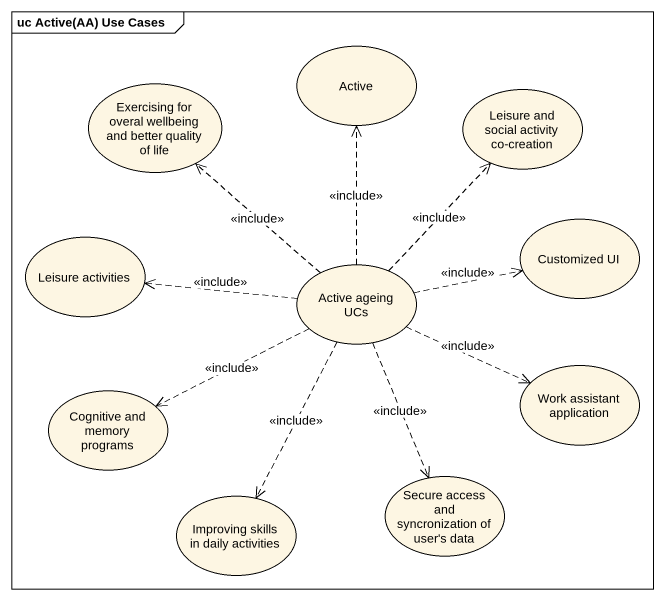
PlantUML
@startuml
mainframe uc Active(AA) Use Cases
usecase "Exercising for overal wellbeing and better quality of life" as Exercising_for_overal
usecase Active
usecase "Leisure and social activity co-creation" as Leisure_and_social_activity
usecase "Leisure activities" as Leisure_activities
usecase "Customized UI" as Customized_UI
usecase "Active ageing UCs" as Active_ageing_UCs
usecase "Cognitive and memory programs" as Cognitive_and_memory
usecase "Work assistant application" as Work_assistant_application
usecase "Improving skills in daily activities" as Improving_skills_in_daily
usecase "Secure access and syncronization of user's data" as Secure_access_and
Active_ageing_UCs .up.> Exercising_for_overal : <<include>>
Active_ageing_UCs .up.> Active : <<include>>
Active_ageing_UCs .up.> Leisure_and_social_activity : <<include>>
Active_ageing_UCs .left.> Leisure_activities : <<include>>
Active_ageing_UCs .right.> Customized_UI : <<include>>
Active_ageing_UCs .left.> Cognitive_and_memory : <<include>>
Active_ageing_UCs .right.> Work_assistant_application : <<include>>
Active_ageing_UCs ..> Improving_skills_in_daily : <<include>>
Active_ageing_UCs ..> Secure_access_and : <<include>>
@enduml
